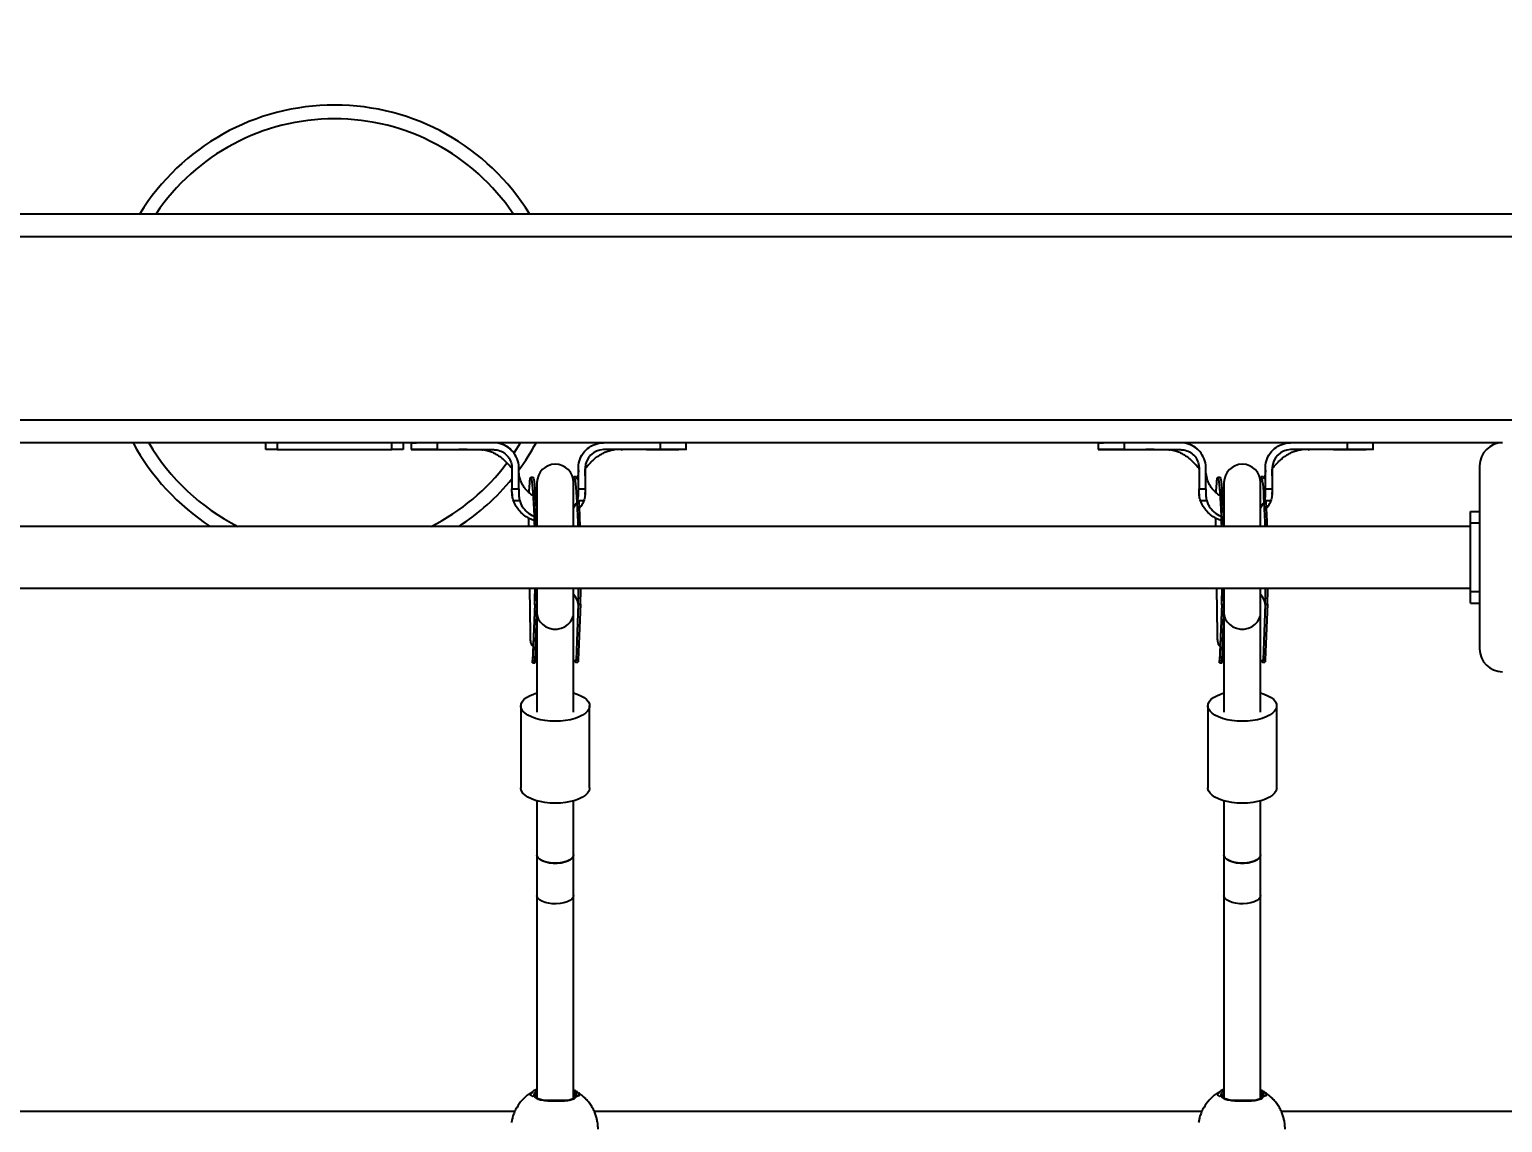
# Model space of a CAD drawing. Header units: millimetres. Extents: x -3362 to 2982, y -2844 to 2289.
# Drawn here: x -501 to 142, y 342 to 819 of the extents above; entities that cross this region are included whole.
import ezdxf

# ---------------------------------------------------------------- set-up
doc = ezdxf.new("R2010")
doc.units = ezdxf.units.MM
doc.layers.add('DIKOM_ОБЪЕКТ', color=7, linetype='Continuous')
doc.layers.add('DIKOM_РАЗМЕР_ЗОНА', color=7, linetype='Continuous')
doc.styles.add('style1', font='arial.ttf', dxfattribs={"width": 0.8})
doc.dimstyles.new('1-50', dxfattribs={"dimtxt": 300, "dimasz": 200, "dimexe": 100, "dimexo": 0, "dimgap": 100, "dimtad": 1, "dimdec": 0, "dimtxsty": 'style1', "dimcen": 0, "dimclrd": 7, "dimclre": 7, "dimadec": 1, "dimazin": 2, "dimtfac": 1, "dimtdec": 0, "dimtmove": 0, "dimatfit": 3, "dimfxl": 0, "dimlwd": 25, "dimlwe": 18, "dimarcsym": 0})

# ---------------------------------------------------------------- blocks, each defined once
blk = doc.blocks.new('*D1')
at = {"layer": 'Defpoints', "color": 0, "transparency": 16777216}
for p in [(-2911.71, 2288.6), (542, 2288.6), (182.22, -2211.4)]:
    blk.add_point(p, dxfattribs=at)
at = {"layer": 'DIKOM_РАЗМЕР_ЗОНА', "color": 7, "lineweight": 18, "transparency": 16777216}
for p, q in [((542, 2288.6), (-3011.71, 2288.6)), ((182.22, -2211.4), (-3011.71, -2211.4))]:
    blk.add_line(p, q, dxfattribs=at)
at = {"layer": 'DIKOM_РАЗМЕР_ЗОНА', "color": 7, "lineweight": 25, "transparency": 16777216}
blk.add_line((-2911.71, -2011.4), (-2911.71, 2088.6), dxfattribs=at)
at = {"layer": 'DIKOM_РАЗМЕР_ЗОНА', "color": 7, "transparency": 16777216}
for points in [[(-2945.05, 2088.6), (-2878.38, 2088.6), (-2911.71, 2288.6)], [(-2945.05, -2011.4), (-2878.38, -2011.4), (-2911.71, -2211.4)]]:
    blk.add_solid(points, dxfattribs=at)
at = {"layer": 'DIKOM_РАЗМЕР_ЗОНА', "color": 0, "transparency": 16777216, "insert": (-3164.89, 38.6), "char_height": 300, "attachment_point": 5, "rotation": 90, "style": 'style1'}
blk.add_mtext('4500', dxfattribs=at)

msp = doc.modelspace()

# ---------------------------------------------------------------- linework, layer by layer
at = {"layer": 'DIKOM_ОБЪЕКТ'}
for p, q in [((-1117.78, 738.6), (1482.22, 738.6)), ((1482.22, 728.6), (-1117.78, 728.6)), ((-1117.78, 648.6), (1482.22, 648.6)), ((142.22, 638.6), (-877.78, 638.6)), ((-397.78, 635.6), (-397.78, 638.6)), ((-392.78, 638.6), (-392.78, 635.6)), ((-342.78, 635.6), (-342.78, 638.6)), ((-337.78, 638.6), (-337.78, 635.6)), ((-334.31, 638.6), (-334.31, 635.6)), ((-323.03, 638.6), (-323.03, 635.6)), ((-291.58, 636.3), (-293.34, 637.35)), ((-225.6, 638.6), (-225.6, 635.6)), ((-214.31, 635.6), (-214.31, 638.6)), ((-34.31, 638.6), (-34.31, 635.6)), ((-23.03, 638.6), (-23.03, 635.6)), ((8.42, 636.3), (6.66, 637.35)), ((74.4, 638.6), (74.4, 635.6)), ((85.69, 635.6), (85.69, 638.6)), ((-392.78, 635.6), (-397.78, 635.6)), ((-392.78, 635.6), (-342.78, 635.6)), ((-337.78, 635.6), (-342.78, 635.6)), ((-334.31, 635.6), (-329.04, 635.6)), ((-327.72, 635.6), (-330.83, 635.6)), ((-327.95, 635.6), (-330.19, 635.6)), ((-323.03, 635.6), (-298.31, 635.6)), ((-290.88, 635.64), (-291.21, 635.94)), ((-225.6, 635.6), (-250.31, 635.6)), ((-226.82, 635.6), (-220.19, 635.6)), ((-225.42, 635.6), (-225.03, 635.6)), ((-220.12, 635.6), (-217.39, 635.6)), ((-34.31, 635.6), (-29.04, 635.6)), ((-27.72, 635.6), (-30.83, 635.6)), ((-27.95, 635.6), (-30.19, 635.6)), ((-23.03, 635.6), (1.69, 635.6)), ((9.12, 635.64), (8.79, 635.94)), ((74.4, 635.6), (49.69, 635.6)), ((73.18, 635.6), (79.81, 635.6)), ((74.58, 635.6), (74.97, 635.6)), ((79.88, 635.6), (82.61, 635.6)), ((-290.31, 627.6), (-290.31, 626.6)), ((-290.31, 626.6), (-290.31, 618.46)), ((-287.31, 626.6), (-287.31, 627.6)), ((-287.31, 618.46), (-287.31, 626.6)), ((-261.31, 626.6), (-261.31, 627.6)), ((-261.31, 618.46), (-261.31, 626.6)), ((-258.31, 627.6), (-258.31, 626.6)), ((-258.31, 626.6), (-258.31, 618.46)), ((9.69, 627.6), (9.69, 626.6)), ((9.69, 626.6), (9.69, 618.46)), ((12.69, 626.6), (12.69, 627.6)), ((12.69, 618.46), (12.69, 626.6)), ((38.69, 626.6), (38.69, 627.6)), ((38.69, 618.46), (38.69, 626.6)), ((41.69, 627.6), (41.69, 626.6)), ((41.69, 626.6), (41.69, 618.46)), ((132.22, 628.6), (132.22, 548.6)), ((-290.31, 618.46), (-287.31, 618.46)), ((-281.12, 623.44), (-282.12, 623.42)), ((-279.41, 621.23), (-279.41, 602.1)), ((-263.41, 602.1), (-263.41, 621.23)), ((-262.14, 623.76), (-263.14, 623.74)), ((-261.31, 618.46), (-258.31, 618.46)), ((9.69, 618.46), (12.69, 618.46)), ((18.88, 623.44), (17.88, 623.42)), ((20.59, 621.23), (20.59, 602.1)), ((36.59, 602.1), (36.59, 621.23)), ((37.86, 623.76), (36.86, 623.74)), ((38.69, 618.46), (41.69, 618.46)), ((-290.23, 616.34), (-290.22, 615.77)), ((-286.93, 613.25), (-289.65, 613.25)), ((-279.41, 614.71), (-280.11, 615.03)), ((-263.41, 610.15), (-262.11, 612.17)), ((-258.98, 613.25), (-261, 613.25)), ((-258.37, 615.97), (-258.36, 616.75)), ((-258.36, 616.25), (-258.35, 616.95)), ((9.77, 616.34), (9.78, 615.77)), ((13.07, 613.25), (10.35, 613.25)), ((20.59, 614.71), (19.89, 615.03)), ((36.59, 610.15), (37.89, 612.17)), ((41.02, 613.25), (39, 613.25)), ((41.63, 615.97), (41.64, 616.75)), ((41.64, 616.25), (41.65, 616.95)), ((-279.68, 606.14), (-279.41, 606.04)), ((20.32, 606.14), (20.59, 606.04)), ((128.22, 603.6), (128.22, 608.6)), ((128.22, 608.6), (132.22, 608.6)), ((128.22, 602.1), (-863.78, 602.1)), ((-279.41, 604.22), (-279.62, 604.29)), ((20.59, 604.22), (20.38, 604.29)), ((128.22, 573.6), (128.22, 603.6)), ((128.22, 603.6), (132.22, 603.6)), ((-863.78, 575.1), (128.22, 575.1)), ((-282.67, 575.1), (-282.42, 555.24)), ((-279.41, 575.1), (-279.41, 564.4)), ((-263.41, 564.4), (-263.41, 575.1)), ((17.33, 575.1), (17.58, 555.24)), ((20.59, 575.1), (20.59, 564.4)), ((36.59, 564.4), (36.59, 575.1)), ((128.22, 573.6), (132.22, 573.6)), ((128.22, 568.6), (128.22, 573.6)), ((-280.41, 568.32), (-281.4, 542.57)), ((-280.4, 567.78), (-281.34, 543.47)), ((-280.41, 568.32), (-280.4, 567.78)), ((-280.4, 567.78), (-279.41, 567.79)), ((-279.41, 567.68), (-280.34, 543.49)), ((-261.42, 568.1), (-262.36, 543.79)), ((-261.42, 568.1), (-260.42, 568.11)), ((-260.42, 568.11), (-261.36, 543.81)), ((19.59, 568.32), (18.6, 542.57)), ((19.6, 567.78), (18.66, 543.47)), ((19.59, 568.32), (19.6, 567.78)), ((19.6, 567.78), (20.59, 567.79)), ((20.59, 567.68), (19.66, 543.49)), ((38.58, 568.1), (37.64, 543.79)), ((38.58, 568.1), (39.58, 568.11)), ((39.58, 568.11), (38.64, 543.81)), ((128.22, 568.6), (132.22, 568.6)), ((-279.41, 564.4), (-279.41, 520.95)), ((-263.41, 520.95), (-263.41, 564.4)), ((20.59, 564.4), (20.59, 520.95)), ((36.59, 520.95), (36.59, 564.4)), ((-281.39, 542.47), (-280.39, 542.49)), ((-281.34, 543.47), (-280.34, 543.49)), ((-262.52, 542.79), (-261.52, 542.81)), ((-262.36, 543.79), (-261.36, 543.81)), ((18.61, 542.47), (19.61, 542.49)), ((18.66, 543.47), (19.66, 543.49)), ((37.48, 542.79), (38.48, 542.81)), ((37.64, 543.79), (38.64, 543.81)), ((-286.41, 523.69), (-286.41, 487.92)), ((-256.41, 487.92), (-256.41, 523.69)), ((13.59, 523.69), (13.59, 487.92)), ((43.59, 487.92), (43.59, 523.69)), ((-279.41, 482.24), (-279.41, 458.6)), ((-263.41, 458.6), (-263.41, 482.24)), ((20.59, 482.24), (20.59, 458.6)), ((36.59, 458.6), (36.59, 482.24)), ((-279.41, 458.6), (-279.41, 440.83)), ((-263.41, 440.83), (-263.41, 458.6)), ((20.59, 458.6), (20.59, 440.83)), ((36.59, 440.83), (36.59, 458.6)), ((-279.41, 440.83), (-279.41, 352.54)), ((-263.41, 352.35), (-263.41, 440.83)), ((20.59, 440.83), (20.59, 352.54)), ((36.59, 352.35), (36.59, 440.83)), ((-262.43, 354.3), (-262.15, 353.53)), ((37.57, 354.3), (37.85, 353.53)), ((-287.89, 348.62), (-287.97, 348.36)), ((-287.62, 349.25), (-287.8, 348.96)), ((-287.73, 349.11), (-287.78, 348.95)), ((-279.87, 353.19), (-279.88, 353.38)), ((-266.47, 351.39), (-275.8, 351.39)), ((-262.91, 353.06), (-262.94, 353.14)), ((12.11, 348.62), (12.03, 348.36)), ((12.38, 349.25), (12.2, 348.96)), ((12.27, 349.11), (12.22, 348.95)), ((20.13, 353.19), (20.12, 353.38)), ((33.53, 351.39), (24.2, 351.39)), ((37.09, 353.06), (37.06, 353.14)), ((-289.07, 346.6), (-554.41, 346.6)), ((10.93, 346.6), (-254.41, 346.6)), ((310.93, 346.6), (45.59, 346.6))]:
    msp.add_line(p, q, dxfattribs=at)
at = {"layer": 'DIKOM_ОБЪЕКТ', "flags": 128}
for points in [[(-289.47, 634.11), (-289.42, 634.18), (-286.67, 638.6)], [(-282.8, 616.87), (-282.77, 617.66), (-282.68, 619.44), (-282.58, 620.91), (-282.47, 622.06), (-282.35, 622.86), (-282.22, 623.31), (-282.09, 623.41), (-281.95, 623.16), (-281.8, 622.55), (-281.65, 621.59), (-281.5, 620.3), (-281.36, 618.69), (-281.21, 616.78), (-281.07, 614.59), (-280.94, 612.14), (-280.81, 609.46), (-280.69, 606.59), (-280.58, 603.56), (-280.54, 602.1)], [(-281.12, 623.44), (-281.09, 623.43), (-280.95, 623.17), (-280.8, 622.57), (-280.65, 621.61), (-280.5, 620.32), (-280.36, 618.71), (-280.21, 616.8), (-280.07, 614.6), (-279.94, 612.16), (-279.81, 609.48), (-279.69, 606.61), (-279.58, 603.58), (-279.54, 602.1)], [(-263.49, 622.39), (-263.37, 623.18), (-263.24, 623.63), (-263.11, 623.73), (-262.97, 623.48), (-262.82, 622.87), (-262.67, 621.91), (-262.52, 620.62), (-262.37, 619.01), (-262.23, 617.1), (-262.09, 614.91), (-261.95, 612.46), (-261.83, 609.78), (-261.71, 606.91), (-261.6, 603.88), (-261.55, 602.1)], [(17.2, 616.87), (17.23, 617.66), (17.32, 619.44), (17.42, 620.91), (17.53, 622.06), (17.65, 622.86), (17.78, 623.31), (17.91, 623.41), (18.05, 623.16), (18.2, 622.55), (18.35, 621.59), (18.5, 620.3), (18.64, 618.69), (18.79, 616.78), (18.93, 614.59), (19.06, 612.14), (19.19, 609.46), (19.31, 606.59), (19.42, 603.56), (19.46, 602.1)], [(18.88, 623.44), (18.91, 623.43), (19.05, 623.17), (19.2, 622.57), (19.35, 621.61), (19.5, 620.32), (19.64, 618.71), (19.79, 616.8), (19.93, 614.6), (20.06, 612.16), (20.19, 609.48), (20.31, 606.61), (20.42, 603.58), (20.46, 602.1)], [(36.51, 622.39), (36.63, 623.18), (36.76, 623.63), (36.89, 623.73), (37.03, 623.48), (37.18, 622.87), (37.33, 621.91), (37.48, 620.62), (37.63, 619.01), (37.77, 617.1), (37.91, 614.91), (38.05, 612.46), (38.17, 609.78), (38.29, 606.91), (38.4, 603.88), (38.45, 602.1)], [(-282.98, 602.1), (-282.99, 604.91), (-282.98, 605.75)], [(17.02, 602.1), (17.01, 604.91), (17.02, 605.75)], [(-279.41, 564.4), (-279.3, 563.24), (-278.84, 561.75), (-278.03, 560.38), (-276.91, 559.2), (-275.53, 558.26), (-273.96, 557.61), (-272.27, 557.28), (-270.54, 557.28), (-268.85, 557.61), (-267.28, 558.26), (-265.91, 559.2), (-264.79, 560.38), (-263.98, 561.75), (-263.51, 563.24), (-263.41, 564.4)], [(20.59, 564.4), (20.7, 563.24), (21.16, 561.75), (21.97, 560.38), (23.09, 559.2), (24.47, 558.26), (26.04, 557.61), (27.73, 557.28), (29.46, 557.28), (31.15, 557.61), (32.72, 558.26), (34.09, 559.2), (35.21, 560.38), (36.02, 561.75), (36.49, 563.24), (36.59, 564.4)], [(-271.41, 516.99), (-273.7, 517.06), (-275.93, 517.3), (-278.06, 517.68), (-280.04, 518.21), (-281.81, 518.86), (-283.34, 519.63), (-284.59, 520.49), (-285.52, 521.43), (-286.13, 522.42), (-286.4, 523.44), (-286.31, 524.46), (-285.87, 525.47), (-285.1, 526.44), (-284, 527.34), (-282.61, 528.16), (-280.95, 528.87), (-279.41, 529.37)], [(-263.41, 529.37), (-261.86, 528.87), (-260.21, 528.16), (-258.82, 527.34), (-257.72, 526.44), (-256.94, 525.47), (-256.51, 524.46), (-256.42, 523.44), (-256.68, 522.42), (-257.29, 521.43), (-258.23, 520.49), (-259.48, 519.63), (-261.01, 518.86), (-262.78, 518.21), (-264.75, 517.68), (-266.88, 517.3), (-269.12, 517.06), (-271.41, 516.99)], [(28.59, 516.99), (26.3, 517.06), (24.07, 517.3), (21.94, 517.68), (19.96, 518.21), (18.19, 518.86), (16.66, 519.63), (15.41, 520.49), (14.48, 521.43), (13.87, 522.42), (13.6, 523.44), (13.69, 524.46), (14.13, 525.47), (14.9, 526.44), (16, 527.34), (17.39, 528.16), (19.05, 528.87), (20.59, 529.37)], [(36.59, 529.37), (38.14, 528.87), (39.79, 528.16), (41.18, 527.34), (42.28, 526.44), (43.06, 525.47), (43.49, 524.46), (43.58, 523.44), (43.32, 522.42), (42.71, 521.43), (41.77, 520.49), (40.52, 519.63), (38.99, 518.86), (37.22, 518.21), (35.25, 517.68), (33.12, 517.3), (30.88, 517.06), (28.59, 516.99)], [(-271.41, 481.21), (-273.7, 481.29), (-275.93, 481.52), (-278.06, 481.91), (-280.04, 482.43), (-281.81, 483.08), (-283.34, 483.85), (-284.59, 484.71), (-285.52, 485.65), (-286.13, 486.64), (-286.4, 487.66), (-286.41, 487.92)], [(-256.41, 487.92), (-256.42, 487.66), (-256.68, 486.64), (-257.29, 485.65), (-258.23, 484.71), (-259.48, 483.85), (-261.01, 483.08), (-262.78, 482.43), (-264.75, 481.91), (-266.88, 481.52), (-269.12, 481.29), (-271.41, 481.21)], [(28.59, 481.21), (26.3, 481.29), (24.07, 481.52), (21.94, 481.91), (19.96, 482.43), (18.19, 483.08), (16.66, 483.85), (15.41, 484.71), (14.48, 485.65), (13.87, 486.64), (13.6, 487.66), (13.59, 487.92)], [(43.59, 487.92), (43.58, 487.66), (43.32, 486.64), (42.71, 485.65), (41.77, 484.71), (40.52, 483.85), (38.99, 483.08), (37.22, 482.43), (35.25, 481.91), (33.12, 481.52), (30.88, 481.29), (28.59, 481.21)], [(-279.41, 458.6), (-279.3, 458.02), (-278.84, 457.27), (-278.03, 456.59), (-276.91, 456), (-275.53, 455.53), (-273.96, 455.21), (-272.27, 455.04), (-270.54, 455.04), (-268.85, 455.21), (-267.28, 455.53), (-265.91, 456), (-264.79, 456.59), (-263.98, 457.27), (-263.51, 458.02), (-263.41, 458.6)], [(-263.41, 458.6), (-263.59, 457.83), (-264.15, 457.1), (-265.04, 456.43), (-266.23, 455.87), (-267.66, 455.44), (-269.27, 455.15), (-270.97, 455.03), (-272.7, 455.07), (-274.37, 455.28), (-275.9, 455.64), (-277.22, 456.14), (-278.26, 456.75), (-278.99, 457.46), (-279.36, 458.21), (-279.41, 458.6)], [(20.59, 458.6), (20.7, 458.02), (21.16, 457.27), (21.97, 456.59), (23.09, 456), (24.47, 455.53), (26.04, 455.21), (27.73, 455.04), (29.46, 455.04), (31.15, 455.21), (32.72, 455.53), (34.09, 456), (35.21, 456.59), (36.02, 457.27), (36.49, 458.02), (36.59, 458.6)], [(36.59, 458.6), (36.41, 457.83), (35.85, 457.1), (34.96, 456.43), (33.77, 455.87), (32.34, 455.44), (30.73, 455.15), (29.03, 455.03), (27.3, 455.07), (25.63, 455.28), (24.1, 455.64), (22.78, 456.14), (21.74, 456.75), (21.01, 457.46), (20.64, 458.21), (20.59, 458.6)], [(-263.41, 440.83), (-263.59, 440.06), (-264.15, 439.33), (-265.04, 438.66), (-266.23, 438.1), (-267.66, 437.67), (-269.27, 437.38), (-270.97, 437.26), (-272.7, 437.3), (-274.37, 437.5), (-275.9, 437.87), (-277.22, 438.37), (-278.26, 438.98), (-278.99, 439.69), (-279.36, 440.44), (-279.41, 440.83)], [(36.59, 440.83), (36.41, 440.06), (35.85, 439.33), (34.96, 438.66), (33.77, 438.1), (32.34, 437.67), (30.73, 437.38), (29.03, 437.26), (27.3, 437.3), (25.63, 437.5), (24.1, 437.87), (22.78, 438.37), (21.74, 438.98), (21.01, 439.69), (20.64, 440.44), (20.59, 440.83)]]:
    msp.add_lwpolyline(points, dxfattribs=at)
at = {"layer": 'DIKOM_ОБЪЕКТ'}
for centre, radius, start, end in [((-367.78, 686.1), 100, 31.66824, 148.33176), ((-367.78, 686.1), 94, 33.95286, 146.04714), ((-367.78, 686.1), 100, 208.35935, 237.14012), ((-367.78, 686.1), 94, 210.35254, 243.33134), ((-367.78, 686.1), 100, 323.5796, 331.64065), ((142.22, 628.6), 10, 90, 180), ((-250.31, 627.6), 8, 90.00063, 179.99979), ((49.69, 627.6), 8, 90.00166, 179.99834), ((-367.78, 686.1), 94, 296.66866, 323.21702), ((-271.41, 621.23), 8, 0, 180), ((28.59, 621.23), 8, 0, 180), ((-367.78, 686.1), 100, 302.85988, 320.77625), ((-263.39, 622.8), 1.58, 2.09614, 37.46061), ((36.61, 622.8), 1.58, 2.09948, 37.46397), ((-740.11, 588.33), 479.77, 1.64485, 3.0351), ((-441.25, 588.29), 480.91, 1.64591, 3.03286), ((-578.78, 578.12), 298.56, 358.01564, 359.42093), ((-541.28, 578), 280.03, 357.97355, 359.40632), ((-540.28, 578.02), 280.03, 357.97358, 359.40292), ((-278.56, 578.12), 298.34, 358.01419, 359.42052), ((-241.28, 578), 280.03, 357.97355, 359.40632), ((-239.85, 578), 279.6, 357.97297, 359.40451), ((-267.9, 567.59), 6.5, 4.45025, 46.27047), ((32.11, 567.6), 6.49, 4.43041, 46.29164), ((142.22, 548.6), 10, 180, 270), ((-271.73, 338.86), 19, 122.66758, 147.36927), ((-271.62, 338.93), 18.59, 120.58092, 125.63752), ((-271.55, 338.93), 18.59, 54.36248, 59.41908), ((-271.75, 338.86), 18.99, 32.62987, 57.33328), ((28.27, 338.86), 19, 122.66758, 147.36927), ((28.38, 338.93), 18.59, 120.58092, 125.63752), ((28.45, 338.93), 18.59, 54.36248, 59.41908), ((28.25, 338.86), 19, 32.63188, 57.33127), ((-271.33, 338.78), 17.44, 122.23993, 125.05165), ((-271.47, 338.75), 17.48, 54.9513, 57.75712), ((28.66, 338.81), 17.41, 122.23961, 125.05639), ((28.53, 338.75), 17.47, 54.95313, 57.75971)]:
    msp.add_arc(centre, radius, start, end, dxfattribs=at)
for points, knots in [([(-334.3, 638.6), (-334.25, 638.6), (-334.16, 638.6), (-333.39, 638.6), (-332.49, 638.6), (-332.07, 638.6)], [0, 0, 0, 0, 0.340107, 0.690671, 1, 1, 1, 1]), ([(-287.31, 627.6), (-287.31, 627.68), (-287.32, 628.11), (-287.44, 629.77), (-288.24, 632.53), (-290.46, 635.6), (-293.56, 637.74), (-296.35, 638.54), (-297.95, 638.59), (-298.31, 638.6)], [0, 0, 0, 0, 0.014806, 0.074109, 0.290036, 0.505967, 0.720946, 0.936012, 1, 1, 1, 1]), ([(-261.31, 627.6), (-261.31, 627.68), (-261.31, 628.11), (-261.19, 629.76), (-260.39, 632.51), (-258.2, 635.57), (-255.12, 637.72), (-252.31, 638.53), (-250.7, 638.59), (-250.31, 638.6)], [0, 0, 0, 0, 0.014806, 0.074105, 0.288777, 0.503464, 0.718039, 0.933087, 1, 1, 1, 1]), ([(-34.3, 638.6), (-34.25, 638.6), (-34.16, 638.6), (-33.39, 638.6), (-32.49, 638.6), (-32.07, 638.6)], [0, 0, 0, 0, 0.340105, 0.69067, 1, 1, 1, 1]), ([(12.69, 627.6), (12.69, 627.68), (12.68, 628.11), (12.56, 629.77), (11.76, 632.53), (9.54, 635.6), (6.44, 637.74), (3.65, 638.54), (2.05, 638.59), (1.69, 638.6)], [0, 0, 0, 0, 0.014806, 0.074109, 0.290036, 0.50597, 0.720949, 0.936015, 1, 1, 1, 1]), ([(38.69, 627.6), (38.69, 627.68), (38.69, 628.11), (38.81, 629.76), (39.61, 632.51), (41.8, 635.57), (44.88, 637.72), (47.69, 638.53), (49.3, 638.59), (49.69, 638.6)], [0, 0, 0, 0, 0.014806, 0.074105, 0.288776, 0.503465, 0.718042, 0.93309, 1, 1, 1, 1]), ([(-323.03, 635.6), (-323.11, 635.6), (-323.53, 635.6), (-325.24, 635.6), (-327.66, 635.6), (-330.19, 635.6), (-332.03, 635.6), (-333.37, 635.6), (-334.18, 635.6), (-334.26, 635.6), (-334.29, 635.6)], [0, 0, 0, 0, 0.012375, 0.061893, 0.261123, 0.409634, 0.562453, 0.710964, 0.863782, 1, 1, 1, 1]), ([(-329.04, 635.6), (-328.65, 635.6), (-327.87, 635.6), (-326.66, 635.6), (-326.04, 635.6)], [0, 0, 0, 0, 0.492054, 1, 1, 1, 1]), ([(-328.68, 635.6), (-327.56, 635.6), (-325.23, 635.6), (-322.74, 635.6), (-321.44, 635.6)], [0, 0, 0, 0, 0.478157, 1, 1, 1, 1]), ([(-323.42, 635.6), (-322.49, 635.6), (-320.53, 635.6), (-318.02, 635.6), (-316.71, 635.6)], [0, 0, 0, 0, 0.477468, 1, 1, 1, 1]), ([(-309.86, 635.6), (-309.85, 635.6), (-309.78, 635.6), (-310.16, 635.6), (-311, 635.6), (-312.17, 635.6), (-313.09, 635.6), (-313.51, 635.6)], [0, 0, 0, 0, 0.06425, 0.306798, 0.549345, 0.791891, 1, 1, 1, 1]), ([(-303.5, 635.58), (-303.42, 635.58), (-303.27, 635.58), (-303.1, 635.58), (-303.02, 635.58)], [0, 0, 0, 0, 0.49808, 1, 1, 1, 1]), ([(-303.18, 635.6), (-302.82, 635.58), (-302.12, 635.53), (-300.3, 635.05), (-298.55, 634.34), (-297.13, 633.57), (-296.03, 632.87), (-295.11, 632.22), (-294.23, 631.5), (-293.28, 630.64), (-292.38, 629.6), (-291.5, 628.83), (-290.91, 628.14), (-290.5, 627.63), (-290.41, 627.38), (-290.39, 627.32), (-290.37, 627.28), (-290.36, 627.26), (-290.35, 627.22), (-290.33, 627.13), (-290.33, 627.07), (-290.31, 627.02), (-290.31, 626.72), (-290.31, 626.61), (-290.31, 626.56)], [0, 0, 0, 0, 0.150023, 0.285115, 0.400986, 0.49106, 0.549652, 0.595441, 0.653441, 0.721441, 0.788228, 0.844911, 0.895827, 0.920026, 0.924452, 0.926119, 0.927575, 0.929024, 0.930603, 0.93441, 0.957287, 0.976122, 0.990796, 1, 1, 1, 1]), ([(-298.31, 635.6), (-298.09, 635.59), (-296.97, 635.56), (-294.98, 635.03), (-292.71, 633.52), (-291.07, 631.33), (-290.38, 629.23), (-290.33, 627.97), (-290.31, 627.6)], [0, 0, 0, 0, 0.054127, 0.268332, 0.48253, 0.697284, 0.911982, 1, 1, 1, 1]), ([(-291.09, 635.89), (-291.15, 635.95), (-291.27, 636.05), (-291.38, 636.14), (-291.43, 636.18)], [0, 0, 0, 0, 0.500188, 1, 1, 1, 1]), ([(-258.31, 624.29), (-258.31, 624.25), (-258.31, 624.17), (-258.31, 624.36), (-258.31, 625.01), (-258.31, 625.74), (-258.31, 626.29), (-258.31, 626.8), (-258.31, 627.06), (-258.29, 627.13), (-258.29, 627.17), (-258.27, 627.24), (-258.26, 627.28), (-258.25, 627.3), (-258.23, 627.34), (-258.21, 627.4), (-258.11, 627.64), (-257.71, 628.15), (-257.07, 628.87), (-256.15, 629.72), (-255.22, 630.75), (-254.28, 631.6), (-253.45, 632.26), (-252.58, 632.88), (-251.49, 633.57), (-250.05, 634.35), (-248.29, 635.06), (-246.44, 635.54), (-245.72, 635.58), (-245.34, 635.6)], [0, 0, 0, 0, 0.038804, 0.073969, 0.124841, 0.172223, 0.205994, 0.22786, 0.241699, 0.254338, 0.268538, 0.271438, 0.272634, 0.273737, 0.274875, 0.276184, 0.279636, 0.298265, 0.337811, 0.388348, 0.446676, 0.494112, 0.533655, 0.567927, 0.614048, 0.684939, 0.776098, 0.88228, 1, 1, 1, 1]), ([(-242.47, 635.58), (-242.42, 635.58), (-242.32, 635.58), (-242.23, 635.58), (-242.18, 635.58)], [0, 0, 0, 0, 0.499501, 1, 1, 1, 1]), ([(-235.09, 635.6), (-235.14, 635.6), (-235.69, 635.6), (-236.67, 635.6), (-237.86, 635.6), (-238.58, 635.6), (-238.89, 635.6), (-238.81, 635.6), (-238.8, 635.6)], [0, 0, 0, 0, 0.022179, 0.263628, 0.505087, 0.746543, 0.987999, 1, 1, 1, 1]), ([(-231.63, 635.6), (-230.33, 635.6), (-227.83, 635.6), (-225.88, 635.6), (-224.94, 635.6)], [0, 0, 0, 0, 0.522451, 1, 1, 1, 1]), ([(-214.33, 635.6), (-214.33, 635.6), (-214.24, 635.6), (-214.59, 635.6), (-215.45, 635.6), (-216.88, 635.6), (-218.82, 635.6), (-221.59, 635.6), (-224.09, 635.6), (-225.6, 635.6)], [0, 0, 0, 0, 0.012296, 0.165143, 0.313683, 0.466531, 0.61507, 0.767917, 1, 1, 1, 1]), ([(-23.03, 635.6), (-23.11, 635.6), (-23.53, 635.6), (-25.24, 635.6), (-27.66, 635.6), (-30.19, 635.6), (-32.03, 635.6), (-33.37, 635.6), (-34.18, 635.6), (-34.26, 635.6), (-34.29, 635.6)], [0, 0, 0, 0, 0.012377, 0.06189, 0.261123, 0.409634, 0.562453, 0.710964, 0.863783, 1, 1, 1, 1]), ([(-29.04, 635.6), (-28.65, 635.6), (-27.87, 635.6), (-26.66, 635.6), (-26.04, 635.6)], [0, 0, 0, 0, 0.492054, 1, 1, 1, 1]), ([(-28.68, 635.6), (-27.56, 635.6), (-25.23, 635.6), (-22.74, 635.6), (-21.44, 635.6)], [0, 0, 0, 0, 0.47816, 1, 1, 1, 1]), ([(-23.42, 635.6), (-22.49, 635.6), (-20.53, 635.6), (-18.02, 635.6), (-16.71, 635.6)], [0, 0, 0, 0, 0.477465, 1, 1, 1, 1]), ([(-9.86, 635.6), (-9.85, 635.6), (-9.78, 635.6), (-10.16, 635.6), (-11, 635.6), (-12.17, 635.6), (-13.09, 635.6), (-13.51, 635.6)], [0, 0, 0, 0, 0.064251, 0.306797, 0.549351, 0.791899, 1, 1, 1, 1]), ([(-3.5, 635.58), (-3.42, 635.58), (-3.27, 635.58), (-3.1, 635.58), (-3.02, 635.58)], [0, 0, 0, 0, 0.49808, 1, 1, 1, 1]), ([(-3.18, 635.6), (-2.82, 635.58), (-2.12, 635.53), (-0.3, 635.05), (1.45, 634.34), (2.87, 633.57), (3.97, 632.87), (4.89, 632.22), (5.77, 631.5), (6.72, 630.64), (7.62, 629.6), (8.5, 628.83), (9.09, 628.14), (9.5, 627.63), (9.59, 627.38), (9.61, 627.32), (9.63, 627.28), (9.64, 627.26), (9.65, 627.22), (9.67, 627.13), (9.67, 627.07), (9.69, 627.02), (9.69, 626.72), (9.69, 626.61), (9.69, 626.56)], [0, 0, 0, 0, 0.150025, 0.285115, 0.400985, 0.49106, 0.549653, 0.595441, 0.653441, 0.721441, 0.788228, 0.844912, 0.895829, 0.920025, 0.924451, 0.92612, 0.927575, 0.929024, 0.930603, 0.93441, 0.957287, 0.976122, 0.990796, 1, 1, 1, 1]), ([(1.69, 635.6), (1.91, 635.59), (3.03, 635.56), (5.02, 635.03), (7.29, 633.52), (8.93, 631.33), (9.62, 629.23), (9.67, 627.97), (9.69, 627.6)], [0, 0, 0, 0, 0.054127, 0.268332, 0.482527, 0.697284, 0.911981, 1, 1, 1, 1]), ([(8.91, 635.89), (8.85, 635.95), (8.73, 636.05), (8.62, 636.14), (8.57, 636.18)], [0, 0, 0, 0, 0.500187, 1, 1, 1, 1]), ([(41.69, 624.29), (41.69, 624.25), (41.69, 624.17), (41.69, 624.36), (41.69, 625.01), (41.69, 625.74), (41.69, 626.29), (41.69, 626.8), (41.69, 627.06), (41.71, 627.13), (41.71, 627.17), (41.73, 627.24), (41.74, 627.28), (41.75, 627.3), (41.77, 627.34), (41.79, 627.4), (41.89, 627.64), (42.29, 628.15), (42.93, 628.87), (43.85, 629.72), (44.78, 630.75), (45.72, 631.6), (46.55, 632.26), (47.42, 632.88), (48.51, 633.57), (49.95, 634.35), (51.71, 635.06), (53.56, 635.54), (54.28, 635.58), (54.66, 635.6)], [0, 0, 0, 0, 0.038804, 0.073969, 0.124841, 0.172222, 0.205994, 0.22786, 0.241699, 0.254338, 0.268537, 0.271438, 0.272634, 0.273737, 0.274874, 0.276184, 0.279636, 0.298266, 0.337812, 0.388349, 0.446676, 0.494112, 0.533655, 0.567926, 0.614047, 0.684938, 0.776097, 0.88228, 1, 1, 1, 1]), ([(57.53, 635.58), (57.58, 635.58), (57.68, 635.58), (57.77, 635.58), (57.82, 635.58)], [0, 0, 0, 0, 0.499802, 1, 1, 1, 1]), ([(64.91, 635.6), (64.86, 635.6), (64.31, 635.6), (63.33, 635.6), (62.14, 635.6), (61.42, 635.6), (61.11, 635.6), (61.19, 635.6), (61.2, 635.6)], [0, 0, 0, 0, 0.02217, 0.263626, 0.505085, 0.74654, 0.987998, 1, 1, 1, 1]), ([(68.37, 635.6), (69.67, 635.6), (72.17, 635.6), (74.12, 635.6), (75.06, 635.6)], [0, 0, 0, 0, 0.522448, 1, 1, 1, 1]), ([(85.67, 635.6), (85.67, 635.6), (85.76, 635.6), (85.41, 635.6), (84.55, 635.6), (83.12, 635.6), (81.18, 635.6), (78.41, 635.6), (75.91, 635.6), (74.4, 635.6)], [0, 0, 0, 0, 0.012296, 0.165143, 0.313683, 0.466532, 0.615072, 0.767919, 1, 1, 1, 1]), ([(-280.92, 615.41), (-281.67, 615.91), (-283.2, 616.94), (-285.03, 619.07), (-286.41, 621.55), (-287.08, 623.83), (-287.28, 625.45), (-287.31, 626.21), (-287.31, 626.51), (-287.31, 626.61)], [0, 0, 0, 0, 0.200568, 0.407241, 0.617149, 0.828016, 0.930526, 0.97751, 1, 1, 1, 1]), ([(-261.31, 626.65), (-261.32, 626.22), (-261.34, 625.37), (-261.54, 624.12), (-261.74, 623.21), (-261.91, 622.74), (-261.94, 622.65)], [0, 0, 0, 0, 0.315154, 0.628465, 0.934419, 1, 1, 1, 1]), ([(19.08, 615.41), (18.33, 615.91), (16.8, 616.94), (14.97, 619.07), (13.59, 621.55), (12.92, 623.83), (12.72, 625.45), (12.69, 626.21), (12.69, 626.51), (12.69, 626.61)], [0, 0, 0, 0, 0.200571, 0.407242, 0.61715, 0.828015, 0.930526, 0.97751, 1, 1, 1, 1]), ([(38.69, 626.65), (38.68, 626.22), (38.66, 625.37), (38.46, 624.12), (38.26, 623.21), (38.09, 622.74), (38.06, 622.65)], [0, 0, 0, 0, 0.315153, 0.62846, 0.93441, 1, 1, 1, 1]), ([(-290.31, 617.38), (-290.31, 617.47), (-290.31, 617.83), (-290.31, 618.19), (-290.31, 618.46)], [0, 0, 0, 0, 0.256371, 1, 1, 1, 1]), ([(-287.31, 618.46), (-287.31, 618.38), (-287.31, 617.95), (-287.31, 616.87), (-287.37, 615.19), (-287.08, 613.9), (-286.93, 613.25)], [0, 0, 0, 0, 0.048385, 0.24192, 0.617111, 1, 1, 1, 1]), ([(-280.71, 617.99), (-280.73, 617.98), (-280.81, 617.98), (-280.88, 617.62), (-280.95, 616.84), (-280.93, 615.3), (-280.86, 613.33), (-280.75, 610.98), (-280.63, 608.37), (-280.51, 605.49), (-280.44, 603.3), (-280.41, 602.1)], [0, 0, 0, 0, 0.026877, 0.096705, 0.233973, 0.36761, 0.496953, 0.62141, 0.741495, 0.858549, 1, 1, 1, 1]), ([(-279.42, 618.22), (-279.43, 618.23), (-279.61, 618.43), (-279.66, 618.47), (-279.68, 618.39), (-279.68, 618.39)], [0, 0, 0, 0, 0.068755, 0.975727, 1, 1, 1, 1]), ([(-261.58, 613.75), (-261.52, 613.99), (-261.39, 614.56), (-261.32, 615.32), (-261.31, 616.51), (-261.31, 617.5), (-261.31, 618.32), (-261.31, 618.46)], [0, 0, 0, 0, 0.159714, 0.374419, 0.481639, 0.910641, 1, 1, 1, 1]), ([(-258.31, 618.46), (-258.31, 618.37), (-258.31, 618.01), (-258.31, 617.65), (-258.31, 617.38)], [0, 0, 0, 0, 0.256358, 1, 1, 1, 1]), ([(9.69, 617.38), (9.69, 617.47), (9.69, 617.83), (9.69, 618.19), (9.69, 618.46)], [0, 0, 0, 0, 0.256371, 1, 1, 1, 1]), ([(12.69, 618.46), (12.69, 618.38), (12.69, 617.95), (12.69, 616.87), (12.63, 615.19), (12.92, 613.9), (13.07, 613.25)], [0, 0, 0, 0, 0.048385, 0.241919, 0.617108, 1, 1, 1, 1]), ([(19.29, 617.99), (19.27, 617.98), (19.19, 617.98), (19.12, 617.62), (19.05, 616.84), (19.07, 615.3), (19.14, 613.33), (19.25, 610.98), (19.37, 608.37), (19.49, 605.49), (19.56, 603.3), (19.59, 602.1)], [0, 0, 0, 0, 0.026877, 0.096705, 0.233973, 0.36761, 0.496953, 0.62141, 0.741495, 0.858549, 1, 1, 1, 1]), ([(20.58, 618.22), (20.57, 618.23), (20.39, 618.43), (20.34, 618.47), (20.32, 618.39), (20.32, 618.39)], [0, 0, 0, 0, 0.068762, 0.975727, 1, 1, 1, 1]), ([(38.42, 613.75), (38.48, 613.99), (38.61, 614.56), (38.68, 615.32), (38.69, 616.51), (38.69, 617.5), (38.69, 618.32), (38.69, 618.46)], [0, 0, 0, 0, 0.159717, 0.374422, 0.481641, 0.910642, 1, 1, 1, 1]), ([(41.69, 618.46), (41.69, 618.37), (41.69, 618.01), (41.69, 617.65), (41.69, 617.38)], [0, 0, 0, 0, 0.256358, 1, 1, 1, 1]), ([(-289.65, 613.25), (-289.84, 613.91), (-290.24, 615.25), (-290.29, 616.66), (-290.31, 617.38)], [0, 0, 0, 0, 0.491614, 1, 1, 1, 1]), ([(-280.49, 604.58), (-280.81, 604.69), (-282.08, 605.1), (-284.12, 606.27), (-286.4, 608.06), (-288.19, 610.21), (-289.18, 611.99), (-289.57, 613.04), (-289.65, 613.25)], [0, 0, 0, 0, 0.077485, 0.305943, 0.534197, 0.740657, 0.946895, 1, 1, 1, 1]), ([(-286.93, 613.25), (-286.72, 612.67), (-286.15, 611.08), (-284.34, 608.8), (-282.32, 607.07), (-280.87, 606.58), (-280.55, 606.47)], [0, 0, 0, 0, 0.193199, 0.527411, 0.897094, 1, 1, 1, 1]), ([(-258.98, 613.25), (-259.14, 612.81), (-259.58, 611.64), (-260.36, 610.65), (-260.85, 610.03)], [0, 0, 0, 0, 0.375907, 1, 1, 1, 1]), ([(-258.31, 617.38), (-258.34, 616.68), (-258.39, 615.27), (-258.78, 613.93), (-258.98, 613.25)], [0, 0, 0, 0, 0.492173, 1, 1, 1, 1]), ([(10.35, 613.25), (10.16, 613.91), (9.76, 615.25), (9.71, 616.66), (9.69, 617.38)], [0, 0, 0, 0, 0.491614, 1, 1, 1, 1]), ([(19.51, 604.58), (19.19, 604.69), (17.92, 605.1), (15.88, 606.27), (13.6, 608.06), (11.81, 610.21), (10.82, 611.99), (10.43, 613.04), (10.35, 613.25)], [0, 0, 0, 0, 0.077489, 0.305942, 0.534202, 0.740658, 0.946896, 1, 1, 1, 1]), ([(13.07, 613.25), (13.28, 612.67), (13.85, 611.08), (15.66, 608.8), (17.68, 607.07), (19.13, 606.58), (19.45, 606.47)], [0, 0, 0, 0, 0.193196, 0.527413, 0.897099, 1, 1, 1, 1]), ([(41.02, 613.25), (40.86, 612.81), (40.42, 611.64), (39.64, 610.65), (39.15, 610.03)], [0, 0, 0, 0, 0.375907, 1, 1, 1, 1]), ([(41.69, 617.38), (41.66, 616.68), (41.61, 615.27), (41.22, 613.93), (41.02, 613.25)], [0, 0, 0, 0, 0.492174, 1, 1, 1, 1]), ([(-280.11, 575.1), (-280.12, 574.15), (-280.15, 572.09), (-280.21, 570.43), (-280.24, 569.53)], [0, 0, 0, 0, 0.458864, 1, 1, 1, 1]), ([(19.89, 575.1), (19.88, 574.15), (19.85, 572.09), (19.79, 570.43), (19.76, 569.53)], [0, 0, 0, 0, 0.458864, 1, 1, 1, 1]), ([(-282.42, 555.24), (-282.41, 554.68), (-282.39, 553.55), (-282.31, 551.98), (-282.04, 550.77), (-281.64, 550.08), (-281.24, 549.97), (-281.11, 549.93)], [0, 0, 0, 0, 0.227085, 0.454228, 0.678883, 0.894396, 1, 1, 1, 1]), ([(17.58, 555.24), (17.59, 554.68), (17.61, 553.55), (17.69, 551.98), (17.96, 550.77), (18.36, 550.08), (18.76, 549.97), (18.89, 549.93)], [0, 0, 0, 0, 0.227084, 0.454225, 0.678878, 0.894393, 1, 1, 1, 1]), ([(-281.39, 542.57), (-281.39, 542.62), (-281.38, 542.73), (-281.35, 543.2), (-281.34, 543.47)], [0, 0, 0, 0, 0.4368, 1, 1, 1, 1]), ([(-280.39, 542.51), (-280.39, 542.5), (-280.39, 542.41), (-280.26, 542.76), (-279.94, 543.38), (-279.55, 543.92), (-279.41, 544.12)], [0, 0, 0, 0, 0.034147, 0.419008, 0.78483, 1, 1, 1, 1]), ([(-280.34, 543.49), (-280.36, 543.17), (-280.39, 542.72), (-280.39, 542.65), (-280.39, 542.62)], [0, 0, 0, 0, 0.703391, 1, 1, 1, 1]), ([(-263.41, 543.83), (-263.37, 543.78), (-263.05, 543.4), (-262.74, 542.94), (-262.48, 542.71), (-262.4, 542.97), (-262.37, 543.52), (-262.36, 543.79)], [0, 0, 0, 0, 0.037358, 0.288359, 0.523574, 0.764085, 1, 1, 1, 1]), ([(-261.36, 543.81), (-261.37, 543.51), (-261.39, 542.93), (-261.48, 542.86), (-261.52, 542.83)], [0, 0, 0, 0, 0.523106, 1, 1, 1, 1]), ([(18.61, 542.57), (18.61, 542.62), (18.62, 542.73), (18.65, 543.2), (18.66, 543.47)], [0, 0, 0, 0, 0.4368, 1, 1, 1, 1]), ([(19.61, 542.51), (19.61, 542.5), (19.61, 542.41), (19.74, 542.76), (20.06, 543.38), (20.45, 543.92), (20.59, 544.12)], [0, 0, 0, 0, 0.034147, 0.419009, 0.784825, 1, 1, 1, 1]), ([(19.66, 543.49), (19.64, 543.17), (19.61, 542.72), (19.61, 542.65), (19.61, 542.62)], [0, 0, 0, 0, 0.703391, 1, 1, 1, 1]), ([(36.59, 543.83), (36.63, 543.78), (36.95, 543.4), (37.26, 542.94), (37.52, 542.71), (37.6, 542.97), (37.63, 543.52), (37.64, 543.79)], [0, 0, 0, 0, 0.037358, 0.288358, 0.523574, 0.764086, 1, 1, 1, 1]), ([(38.64, 543.81), (38.63, 543.51), (38.61, 542.93), (38.52, 542.86), (38.48, 542.83)], [0, 0, 0, 0, 0.523107, 1, 1, 1, 1]), ([(-282.45, 354.04), (-282.27, 353.96), (-281.89, 353.8), (-281.53, 353.31), (-281.34, 353.06)], [0, 0, 0, 0, 0.49657, 1, 1, 1, 1]), ([(-281.34, 353.06), (-281.52, 353.3), (-281.89, 353.79), (-282.26, 353.96), (-282.45, 354.04)], [0, 0, 0, 0, 0.496486, 1, 1, 1, 1]), ([(-279.41, 356.2), (-279.75, 356.06), (-280.69, 355.68), (-281.53, 355.13), (-282.07, 354.78)], [0, 0, 0, 0, 0.368029, 1, 1, 1, 1]), ([(-280.63, 353.53), (-280.64, 353.57), (-280.7, 353.94), (-280.49, 354.34), (-280.3, 354.69)], [0, 0, 0, 0, 0.112862, 1, 1, 1, 1]), ([(-280.3, 354.69), (-280.28, 354.78), (-280.21, 355.1), (-279.74, 355.41), (-279.41, 355.63)], [0, 0, 0, 0, 0.283643, 1, 1, 1, 1]), ([(-279.41, 354.62), (-279.44, 354.59), (-279.91, 354.19), (-279.88, 353.76), (-279.86, 353.37)], [0, 0, 0, 0, 0.071283, 1, 1, 1, 1]), ([(-261.57, 354.88), (-261.68, 354.96), (-262.25, 355.36), (-262.89, 355.66), (-263.41, 355.9)], [0, 0, 0, 0, 0.191114, 1, 1, 1, 1]), ([(-263.41, 355.41), (-263.05, 355.15), (-262.55, 354.78), (-262.45, 354.41), (-262.43, 354.3)], [0, 0, 0, 0, 0.711234, 1, 1, 1, 1]), ([(-262.94, 353.14), (-262.93, 353.49), (-262.93, 353.89), (-263.36, 354.29), (-263.41, 354.34)], [0, 0, 0, 0, 0.884617, 1, 1, 1, 1]), ([(-252.73, 338.86), (-252.76, 339.68), (-252.81, 340.85), (-253.08, 342.56), (-253.42, 344.01), (-253.98, 345.71), (-254.75, 347.44), (-255.74, 349.18), (-256.95, 350.86), (-258.39, 352.43), (-259.93, 353.81), (-261.05, 354.55), (-261.57, 354.88)], [0, 0, 0, 0, 0.129772, 0.183154, 0.271804, 0.364324, 0.464038, 0.568646, 0.677255, 0.789169, 0.9039, 1, 1, 1, 1]), ([(-261.44, 353.06), (-261.32, 353.3), (-261.08, 353.79), (-260.84, 353.96), (-260.72, 354.04)], [0, 0, 0, 0, 0.496485, 1, 1, 1, 1]), ([(-260.72, 354.04), (-260.84, 353.96), (-261.08, 353.8), (-261.32, 353.31), (-261.44, 353.06)], [0, 0, 0, 0, 0.496571, 1, 1, 1, 1]), ([(17.55, 354.04), (17.73, 353.96), (18.11, 353.8), (18.47, 353.31), (18.66, 353.06)], [0, 0, 0, 0, 0.49657, 1, 1, 1, 1]), ([(18.66, 353.06), (18.48, 353.3), (18.11, 353.79), (17.74, 353.96), (17.55, 354.04)], [0, 0, 0, 0, 0.496486, 1, 1, 1, 1]), ([(20.59, 356.2), (20.25, 356.06), (19.31, 355.68), (18.47, 355.13), (17.93, 354.78)], [0, 0, 0, 0, 0.368034, 1, 1, 1, 1]), ([(19.37, 353.53), (19.36, 353.57), (19.3, 353.94), (19.51, 354.34), (19.7, 354.69)], [0, 0, 0, 0, 0.112862, 1, 1, 1, 1]), ([(19.7, 354.69), (19.72, 354.78), (19.79, 355.1), (20.26, 355.41), (20.59, 355.63)], [0, 0, 0, 0, 0.283635, 1, 1, 1, 1]), ([(20.59, 354.62), (20.56, 354.59), (20.09, 354.19), (20.12, 353.76), (20.14, 353.37)], [0, 0, 0, 0, 0.071291, 1, 1, 1, 1]), ([(38.43, 354.88), (38.32, 354.96), (37.75, 355.36), (37.11, 355.66), (36.59, 355.9)], [0, 0, 0, 0, 0.191086, 1, 1, 1, 1]), ([(36.59, 355.41), (36.95, 355.15), (37.45, 354.78), (37.55, 354.41), (37.57, 354.3)], [0, 0, 0, 0, 0.711232, 1, 1, 1, 1]), ([(37.06, 353.14), (37.07, 353.49), (37.07, 353.89), (36.64, 354.29), (36.59, 354.34)], [0, 0, 0, 0, 0.884618, 1, 1, 1, 1]), ([(47.27, 338.86), (47.24, 339.68), (47.19, 340.85), (46.92, 342.56), (46.58, 344.01), (46.02, 345.71), (45.25, 347.44), (44.26, 349.18), (43.05, 350.86), (41.61, 352.43), (40.07, 353.81), (38.95, 354.55), (38.43, 354.88)], [0, 0, 0, 0, 0.129772, 0.183155, 0.271804, 0.364324, 0.464037, 0.568646, 0.677257, 0.789171, 0.9039, 1, 1, 1, 1]), ([(38.56, 353.06), (38.68, 353.3), (38.92, 353.79), (39.16, 353.96), (39.28, 354.04)], [0, 0, 0, 0, 0.496486, 1, 1, 1, 1]), ([(39.28, 354.04), (39.16, 353.96), (38.92, 353.8), (38.68, 353.31), (38.56, 353.06)], [0, 0, 0, 0, 0.49657, 1, 1, 1, 1]), ([(-287.8, 348.96), (-288.03, 348.6), (-288.66, 347.63), (-289.41, 345.96), (-290.02, 344.16), (-290.37, 342.76), (-290.48, 342), (-290.52, 341.75)], [0, 0, 0, 0, 0.164453, 0.445206, 0.703319, 0.90035, 1, 1, 1, 1]), ([(-279.9, 353.22), (-279.9, 353.23), (-279.91, 353.3), (-279.99, 353.42), (-280.13, 353.55), (-280.3, 353.61), (-280.47, 353.61), (-280.57, 353.57), (-280.62, 353.54), (-280.63, 353.53)], [0, 0, 0, 0, 0.031895, 0.241283, 0.444878, 0.634293, 0.810318, 0.980039, 1, 1, 1, 1]), ([(-280.63, 353.53), (-280.58, 353.56), (-280.49, 353.6), (-280.32, 353.61), (-280.17, 353.57), (-280.03, 353.47), (-279.93, 353.33), (-279.88, 353.19), (-279.87, 353.09), (-279.87, 353.06)], [0, 0, 0, 0, 0.145321, 0.290757, 0.434653, 0.582128, 0.73853, 0.906097, 1, 1, 1, 1]), ([(-262.15, 353.53), (-262.25, 353.16), (-262.45, 352.39), (-264.09, 351.61), (-266.29, 351.21), (-268.82, 351.03), (-271.57, 350.98), (-274.64, 351.08), (-277.34, 351.4), (-279.36, 352.01), (-280.38, 352.77), (-280.57, 353.33), (-280.63, 353.53)], [0, 0, 0, 0, 0.111435, 0.22936, 0.339014, 0.410112, 0.516712, 0.623259, 0.729394, 0.834803, 0.941414, 1, 1, 1, 1]), ([(-271.24, 351.14), (-271.31, 351.14), (-271.92, 351.13), (-273.09, 351.17), (-274.67, 351.26), (-276.13, 351.42), (-277.4, 351.65), (-278.43, 351.95), (-279.2, 352.32), (-279.67, 352.74), (-279.87, 353.01), (-279.87, 353.17), (-279.87, 353.2)], [0, 0, 0, 0, 0.014273, 0.137222, 0.25948, 0.380702, 0.501414, 0.620167, 0.738563, 0.856338, 0.978306, 1, 1, 1, 1]), ([(-262.94, 353.03), (-262.94, 352.97), (-262.95, 352.79), (-263.15, 352.51), (-263.64, 352.14), (-264.42, 351.8), (-265.48, 351.53), (-266.76, 351.34), (-268.21, 351.21), (-269.73, 351.14), (-270.76, 351.14), (-271.24, 351.14)], [0, 0, 0, 0, 0.050537, 0.174305, 0.287663, 0.408262, 0.528489, 0.647396, 0.769779, 0.89136, 1, 1, 1, 1]), ([(-262.15, 353.53), (-262.2, 353.56), (-262.29, 353.6), (-262.46, 353.61), (-262.61, 353.57), (-262.75, 353.47), (-262.85, 353.33), (-262.9, 353.19), (-262.91, 353.09), (-262.91, 353.06)], [0, 0, 0, 0, 0.145319, 0.290753, 0.434647, 0.58212, 0.73852, 0.906103, 1, 1, 1, 1]), ([(-262.91, 353.06), (-262.9, 353.12), (-262.89, 353.25), (-262.79, 353.42), (-262.65, 353.55), (-262.48, 353.61), (-262.31, 353.61), (-262.21, 353.57), (-262.16, 353.54), (-262.15, 353.53)], [0, 0, 0, 0, 0.177689, 0.355544, 0.528478, 0.689368, 0.838883, 0.983045, 1, 1, 1, 1]), ([(12.2, 348.96), (11.97, 348.6), (11.34, 347.63), (10.59, 345.96), (9.98, 344.16), (9.63, 342.76), (9.52, 342), (9.48, 341.75)], [0, 0, 0, 0, 0.164453, 0.445205, 0.703318, 0.90035, 1, 1, 1, 1]), ([(20.1, 353.22), (20.1, 353.23), (20.09, 353.3), (20.01, 353.42), (19.87, 353.55), (19.7, 353.61), (19.53, 353.61), (19.43, 353.57), (19.38, 353.54), (19.37, 353.53)], [0, 0, 0, 0, 0.031893, 0.241268, 0.444851, 0.634256, 0.810334, 0.979985, 1, 1, 1, 1]), ([(19.37, 353.53), (19.42, 353.56), (19.51, 353.6), (19.68, 353.61), (19.83, 353.57), (19.97, 353.47), (20.07, 353.33), (20.12, 353.19), (20.13, 353.09), (20.13, 353.06)], [0, 0, 0, 0, 0.145418, 0.290796, 0.434635, 0.582106, 0.738537, 0.9061, 1, 1, 1, 1]), ([(37.85, 353.53), (37.75, 353.16), (37.55, 352.39), (35.91, 351.61), (33.71, 351.21), (31.18, 351.03), (28.43, 350.98), (25.36, 351.08), (22.66, 351.4), (20.64, 352.01), (19.62, 352.77), (19.43, 353.33), (19.37, 353.53)], [0, 0, 0, 0, 0.111435, 0.229361, 0.339015, 0.410113, 0.516711, 0.623258, 0.729394, 0.834803, 0.941414, 1, 1, 1, 1]), ([(28.76, 351.14), (28.69, 351.14), (28.08, 351.13), (26.91, 351.17), (25.33, 351.26), (23.87, 351.42), (22.6, 351.65), (21.57, 351.95), (20.8, 352.32), (20.33, 352.74), (20.13, 353.01), (20.13, 353.17), (20.13, 353.2)], [0, 0, 0, 0, 0.014273, 0.137226, 0.259484, 0.380698, 0.501411, 0.620167, 0.738564, 0.856338, 0.978306, 1, 1, 1, 1]), ([(37.06, 353.03), (37.06, 352.97), (37.05, 352.79), (36.85, 352.51), (36.36, 352.14), (35.58, 351.8), (34.52, 351.53), (33.24, 351.34), (31.79, 351.21), (30.27, 351.14), (29.24, 351.14), (28.76, 351.14)], [0, 0, 0, 0, 0.050537, 0.174305, 0.287663, 0.408262, 0.528489, 0.647399, 0.769779, 0.89136, 1, 1, 1, 1]), ([(37.85, 353.53), (37.8, 353.56), (37.71, 353.6), (37.54, 353.61), (37.39, 353.57), (37.25, 353.47), (37.15, 353.33), (37.1, 353.19), (37.09, 353.09), (37.09, 353.06)], [0, 0, 0, 0, 0.145326, 0.290713, 0.434666, 0.582147, 0.73852, 0.906094, 1, 1, 1, 1]), ([(37.09, 353.06), (37.1, 353.12), (37.11, 353.25), (37.21, 353.42), (37.35, 353.55), (37.52, 353.61), (37.69, 353.61), (37.79, 353.57), (37.84, 353.54), (37.85, 353.53)], [0, 0, 0, 0, 0.177698, 0.355562, 0.528504, 0.689402, 0.838871, 0.983091, 1, 1, 1, 1])]:
    msp.add_open_spline(points, degree=3, knots=knots, dxfattribs=at)

# ---------------------------------------------------------------- dimensions: what is measured, and where the dimension line sits
at = {"layer": 'DIKOM_РАЗМЕР_ЗОНА'}
dim = msp.add_linear_dim(base=(-2911.71, 2288.6), p1=(182.22, -2211.4), p2=(542, 2288.6), angle=90, dimstyle='1-50', dxfattribs=at)
dim.commit()
dim.dimension.update_dxf_attribs({"geometry": '*D1', "text_midpoint": (-2911.71, 38.6), "dimtype": 160})

doc.saveas('drawing.dxf')
